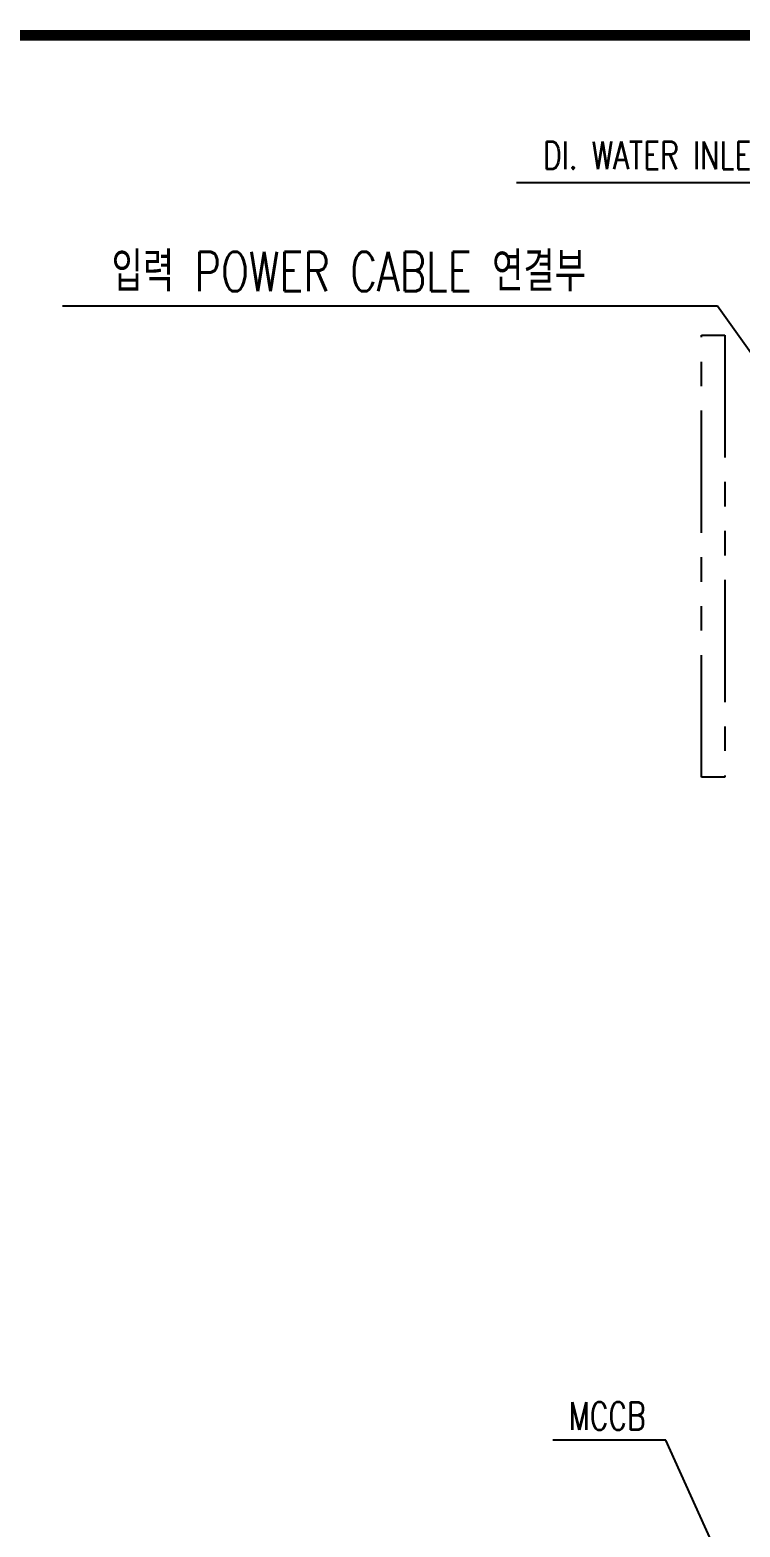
# Model space of a CAD drawing. Header units: millimetres. Extents: x -8980 to 16421, y 0 to 6237.
# Drawn here: x 1873 to 2795, y 3903 to 5847 of the extents above; entities that cross this region are included whole.
import ezdxf
from ezdxf.enums import TextEntityAlignment as Align

# ---------------------------------------------------------------- set-up
doc = ezdxf.new("R2010")
doc.units = ezdxf.units.MM
doc.linetypes.add('PHANTOM2', pattern=[31.75, 15.875, -3.175, 3.175, -3.175, 3.175, -3.175])
for name, color, linetype in [('4', 7, 'Continuous'), ('8', 2, 'Continuous'), ('FORMAT-1', 7, 'Continuous')]:
    doc.layers.add(name, color=color, linetype=linetype)
doc.styles.add('HAN', font='')
doc.styles.add('SINGLE', font='romans.shx', dxfattribs={"width": 0.75, "bigfont": 'ghs.shx'})
doc.styles.get("Standard").update_dxf_attribs({"font": 'ISOCP.SHX', "bigfont": 'WHGTXT.SHX'})
doc.styles.get('HAN').set_extended_font_data('GulimChe')
doc.dimstyles.new('PS-10', dxfattribs={"dimscale": 10, "dimtxt": 3.2, "dimasz": 2.5, "dimexe": 2, "dimexo": 2.5, "dimgap": 2, "dimtad": 1, "dimtoh": 1, "dimrnd": 0.05, "dimzin": 12, "dimdsep": 46, "dimtxsty": 'Standard', "dimcen": 0, "dimclrt": 2, "dimazin": 3, "dimtfac": 1, "dimtofl": 0, "dimtmove": 0, "dimatfit": 3, "dimfxl": 0, "dimtolj": 1, "dimtzin": 0, "dimarcsym": 0})

# ---------------------------------------------------------------- blocks, each defined once
blk = doc.blocks.new('format-3')
at = {"layer": 'FORMAT-1', "const_width": 0.7}
blk.add_lwpolyline([(13, 5), (13, 292), (415, 292), (415, 5)], close=True, dxfattribs=at)
at = {"style": 'HAN'}
for tag, height, p in [('MODEL-NAME', 3, (386.595, 31.525)), ('SCALE', 2.7, (321.308, 26.294)), ('PART-NAME', 3, (386.595, 26.294)), ('PART-NO', 3, (386.595, 21.014)), ('DRA-BY', 3, (261.22, 19.442)), ('CH-BY', 3, (277.709, 19.442)), ('APP-BY', 3, (294.197, 19.442)), ('관련업체', 3, (334.023, 9.263)), ('CH-DATE', 2.5, (277.709, 7.475)), ('DRA-DATE', 2.5, (261.22, 7.475)), ('APP-DATE', 2.5, (294.197, 7.475))]:
    blk.add_attdef(tag, text='', height=height, dxfattribs=at).set_placement(p, align=Align.MIDDLE_CENTER)

msp = doc.modelspace()

# ---------------------------------------------------------------- linework, layer by layer
at = {"color": 6, "linetype": 'PHANTOM2', "ltscale": 10, "elevation": 0}
msp.add_lwpolyline([(2775.032, 4876.494), (2745.032, 4876.494), (2745.032, 5450.494), (2775.032, 5450.494)], close=True, dxfattribs=at)

# ---------------------------------------------------------------- block references
at = {"xscale": 20, "yscale": 20, "zscale": 20}
msp.add_blockref('format-3', (265.576, 0), dxfattribs=at)

# ---------------------------------------------------------------- texts
at = {"layer": '8', "attachment_point": 5, "style": 'SINGLE'}
for s, insert, char_height in [('\\A1;DI. WATER INLET 32A', (2726.219, 5684.207, 0), 35.84), ('\\A1;입력 POWER CABLE 연결부', (2286.735, 5533.256, 0), 51.2), ('\\A1;MCCB', (2622.227, 4047.205, 0), 35.84)]:
    msp.add_mtext(s, dxfattribs=dict(at, insert=insert, char_height=char_height))

# ---------------------------------------------------------------- leaders
at = {"layer": '4', "color": 0}
msp.add_leader([(3055.032, 5475.994, 0), (2948.453, 5648.563, 0), (2504.582, 5648.563, 0)], dimstyle='PS-10', override={"dimtad": 0}, dxfattribs=at)
at = {"layer": '4', "color": 7}
for points in [[(3103.032, 5013.494, 0), (2765.9, 5488.256, 0), (1914.825, 5488.256, 0)], [(3086.711, 3159.553, 0), (2698.496, 4015.705, 0), (2552.002, 4015.705, 0)]]:
    msp.add_leader(points, dimstyle='PS-10', override={"dimscale": 10, "dimgap": 2, "dimtad": 0}, dxfattribs=at)

doc.saveas('drawing.dxf')
